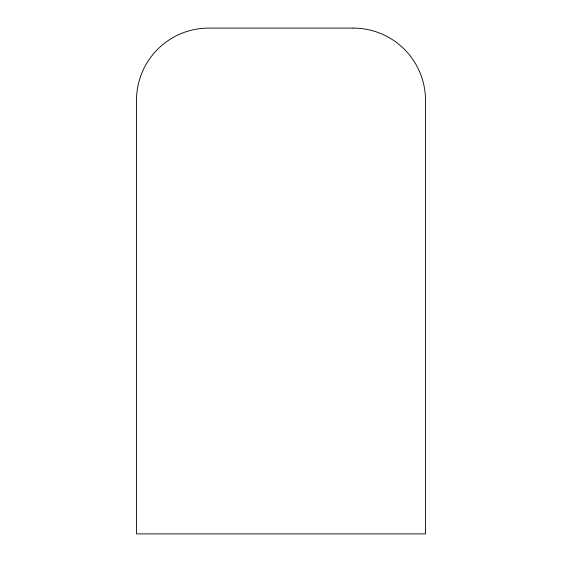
<?xml version="1.0" encoding="UTF-8"?>
<svg xmlns="http://www.w3.org/2000/svg" width="562" height="562" viewBox="0 0 562 562"><rect width="100%" height="100%" fill="white"/><g stroke="black" fill="none" stroke-linecap="round" stroke-linejoin="round"><path stroke-width="0.84" d="M353.259 28.1L208.741 28.1A72.259 72.259 0 0 0 136.489 100.359L136.489 533.9L425.511 533.9L425.511 100.359A72.259 72.259 0 0 0 353.259 28.1"/></g></svg>
